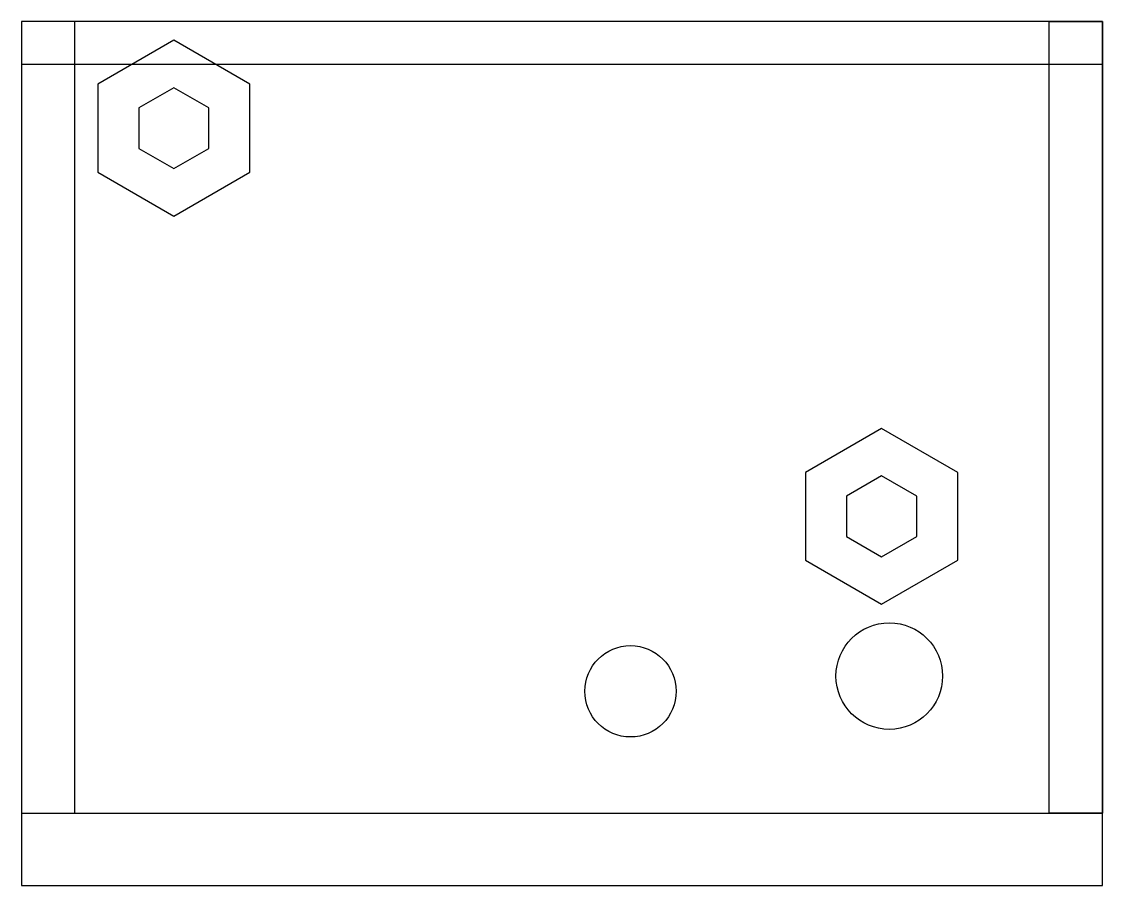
# Model space of a CAD drawing. Header units: millimetres. Extents: x -71 to 0, y -56.8 to 0.
import ezdxf

# ---------------------------------------------------------------- set-up
doc = ezdxf.new("R2010")
doc.units = ezdxf.units.MM
doc.layers.get('0').update_dxf_attribs({"linetype": 'CONTINUOUS'})

msp = doc.modelspace()

# ---------------------------------------------------------------- linework, layer by layer
for p, q in [((-71, 0), (-71, -52)), ((0, 0), (-71, 0)), ((0, -52), (0, 0)), ((-71, -52), (0, -52))]:
    msp.add_line(p, q)
for points in [[(0, -56.75), (0, 0), (-71, 0), (-71, -56.75)], [(-71, -52), (-67.5, -52), (-67.5, 0), (-71, 0)], [(0, 0), (-71, 0), (-71, -2.8), (0, -2.8)], [(0, -52), (-3.5, -52), (-3.5, 0), (0, 0)], [(-56, -4.113), (-61, -1.226), (-66, -4.113), (-66, -9.887), (-61, -12.774), (-56, -9.887)], [(-63.3, -8.328), (-61, -9.656), (-58.7, -8.328), (-58.7, -5.672), (-61, -4.344), (-63.3, -5.672)], [(-9.5, -29.613), (-14.5, -26.726), (-19.5, -29.613), (-19.5, -35.387), (-14.5, -38.274), (-9.5, -35.387)], [(-16.8, -33.828), (-14.5, -35.156), (-12.2, -33.828), (-12.2, -31.172), (-14.5, -29.844), (-16.8, -31.172)]]:
    msp.add_lwpolyline(points, close=True)
for centre, radius in [((-14, -43), 3.5), ((-31, -44), 3)]:
    msp.add_circle(centre, radius)

doc.saveas('drawing.dxf')
